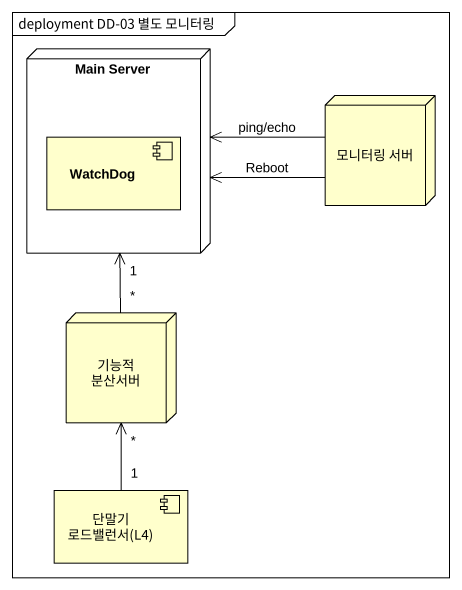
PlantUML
@startuml
mainframe deployment DD-03 별도 모니터링
node "Main Server" as Main_Server {
  component WatchDog
}
node "모니터링 서버" as 모니터링_서버
node "기능적 분산서버" as 기능적_분산서버
component "단말기 로드밸런서(L4)" as 단말기_로드밸런서_L4
모니터링_서버 -left-> Main_Server : ping/echo
모니터링_서버 -left-> Main_Server : Reboot
기능적_분산서버 "*" -up-> "1" Main_Server
단말기_로드밸런서_L4 "1" -up-> "*" 기능적_분산서버
@enduml
